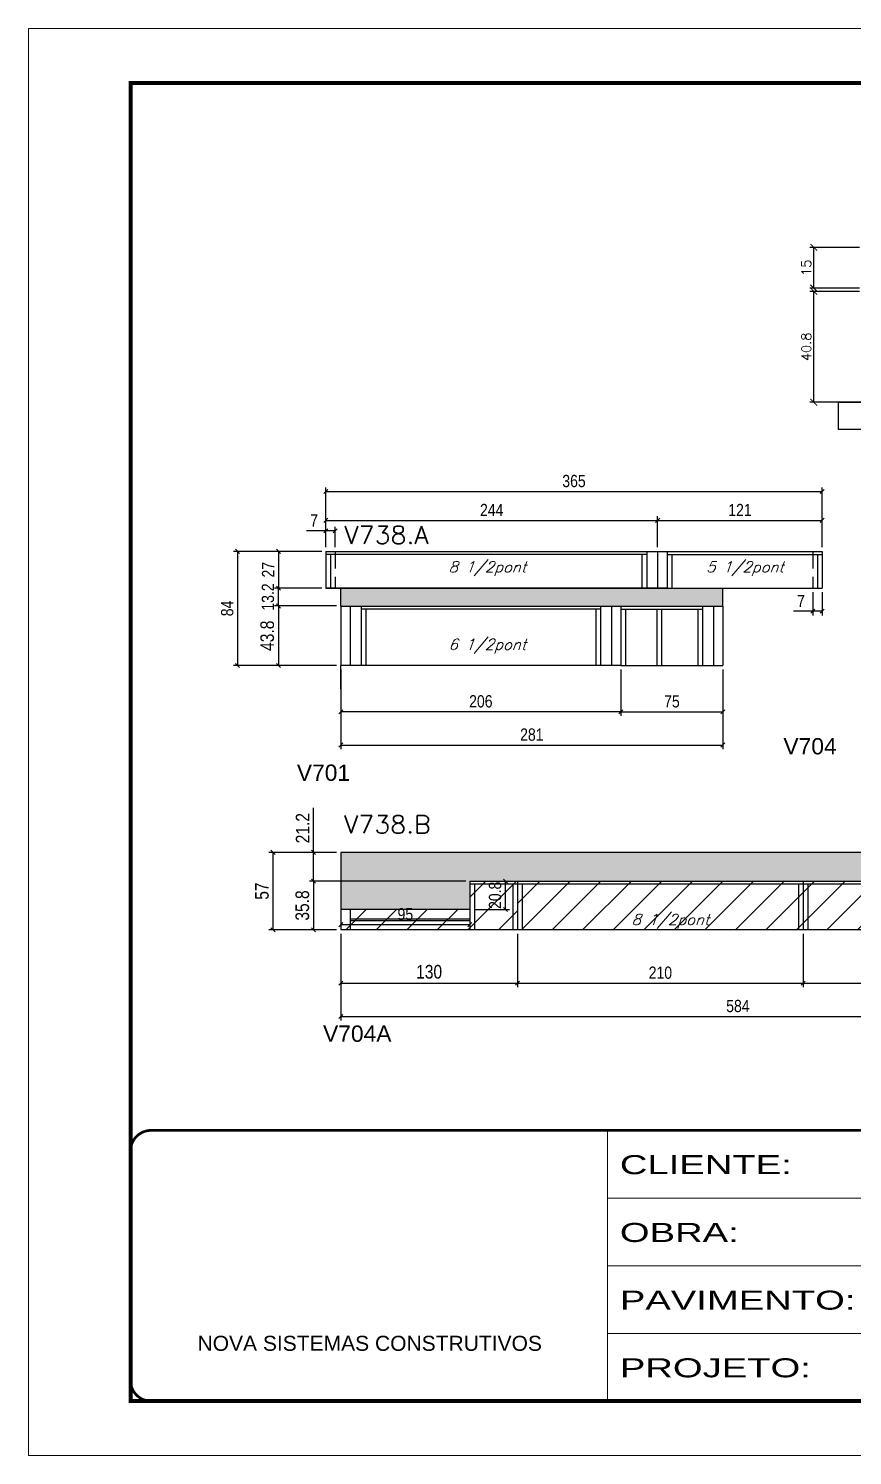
# Model space of a CAD drawing. Extents: x -20960 to -5926, y -2106 to 21915.
# Drawn here: x -9037 to -8431, y 10528 to 11578 of the extents above; entities that cross this region are included whole.
import ezdxf

# ---------------------------------------------------------------- set-up
doc = ezdxf.new("R2010")
doc.units = 0
for name, pattern in [('CONTINUO', [0]), ('DASHED', [0.75, 0.5, -0.25]), ('HIDDEN', [0.375, 0.25, -0.125])]:
    doc.linetypes.add(name, pattern=pattern)
for name, color, linetype in [('5', 5, 'Continuous'), ('barrote', 251, 'Continuous'), ('COTA', 241, 'Continuous'), ('Painéis', 200, 'Continuous'), ('Reaproveitamento', 251, 'Continuous'), ('SARR_2.2x7', 40, 'Continuous'), ('SARR_3.5x7', 81, 'Continuous'), ('texto', 7, 'Continuous')]:
    doc.layers.add(name, color=color, linetype=linetype)
for name, color, linetype, lineweight in [('Folhas', 255, 'Continuous', 9), ('SARRAFO DE PRESSAO', 251, 'DASHED', 9), ('Texto Seção', 7, 'Continuous', 15)]:
    doc.layers.add(name, color=color, linetype=linetype, lineweight=lineweight)
doc.styles.add('ARIAL', font='arial.ttf')
doc.styles.add('COTA TECNICA', font='techl___.ttf', dxfattribs={"height": 10})
doc.styles.add('COTA TECNICA-50', font='techl___.ttf', dxfattribs={"height": 9})
doc.styles.add('REGUA-120', font='ROMANS.shx', dxfattribs={"height": 15})
doc.styles.add('Romans', font='romans.shx')
doc.styles.get("Standard").update_dxf_attribs({"font": 'arial.ttf'})
doc.styles.add('Tecnologia', font='')
doc.styles.get('Tecnologia').set_extended_font_data('Forgotten Futurist')
doc.dimstyles.new('COTA PAINEL-50', dxfattribs={"dimtxt": 9, "dimasz": 3, "dimexe": 3, "dimexo": 3, "dimgap": 3, "dimtad": 1, "dimdec": 1, "dimzin": 12, "dimdsep": 46, "dimtxsty": 'COTA TECNICA-50', "dimblk1": 'OBLIQUE', "dimblk2": 'OBLIQUE', "dimsah": 1, "dimcen": 0.9, "dimclrd": 4, "dimclre": 4, "dimclrt": 240, "dimadec": 1, "dimazin": 3, "dimtfac": 1, "dimtdec": 1, "dimtmove": 0, "dimatfit": 3, "dimfxl": 1, "dimtolj": 1, "dimtzin": 12, "dimarcsym": 0})
doc.dimstyles.new('Cota Seção (2x)', dxfattribs={"dimtxt": 7, "dimasz": 5, "dimexe": 3, "dimexo": 3, "dimgap": 2, "dimtad": 3, "dimdec": 1, "dimlfac": 0.5, "dimzin": 12, "dimdsep": 46, "dimtxsty": 'Romans', "dimblk": 'ARCHTICK', "dimcen": 0, "dimclrd": 4, "dimclre": 4, "dimclrt": 1, "dimadec": 1, "dimazin": 3, "dimtfac": 1, "dimtdec": 1, "dimtmove": 0, "dimatfit": 3, "dimldrblk": 'OBLIQUE', "dimfxl": 1, "dimtolj": 1, "dimtzin": 12, "dimarcsym": 0})
doc.dimstyles.new('PAINEL', dxfattribs={"dimtxt": 10, "dimasz": 3, "dimexe": 3, "dimexo": 3, "dimgap": 3, "dimtad": 1, "dimdec": 1, "dimzin": 12, "dimdsep": 46, "dimtxsty": 'COTA TECNICA', "dimblk1": 'OBLIQUE', "dimblk2": 'OBLIQUE', "dimsah": 1, "dimcen": 0.9, "dimclrd": 4, "dimclre": 4, "dimclrt": 240, "dimadec": 1, "dimazin": 3, "dimtfac": 1, "dimtdec": 1, "dimtmove": 0, "dimatfit": 3, "dimfxl": 1, "dimtolj": 1, "dimtzin": 12, "dimarcsym": 0})
pattern_1 = [(50, (0, 2297.15), (5.46554, -0.4781726), [0.5715, -6.2865]), (355, (0, 2297.15), (-1.0573026, 5.7317054), [0.4572, -5.0292175]), (100.451445, (0.4555, 2297.1104), (4.4082374, 5.2535326), [0.4857003, -5.3427073]), (46.1842, (0, 2298.674), (8.1323712, -1.26127), [0.85725, -9.42975]), (96.63556, (0.678, 2298.569), (7.122124, 7.4227837), [0.7285507, -8.014068]), (351.18415, (0, 2298.674), (7.122124, 7.422784), [0.685799, -7.543792]), (21, (0.762, 2298.293), (4.5484317, -3.067956), [0.5715, -6.2865]), (326, (0.762, 2298.293), (1.8540609, 5.525639), [0.4572, -5.0292]), (71.451445, (1.141, 2298.0376), (6.4024926, 2.457683), [0.4857003, -5.3426981]), (37.5, (0, 2297.1502), (0.0926581, 2.53665117), [0, -4.96824, 0, -5.1054, 0, -5.04825]), (7.5, (0, 2297.1502), (2.0045899, 3.00541724), [0, -2.91084, 0, -4.85394, 0, -1.92405]), (327.5, (-1.6993, 2297.1502), (4.06771786, -0.17186232), [0, -1.905, 0, -5.9436, 0, -7.8867]), (317.5, (-2.4613, 2297.1502), (4.4438754, 0.7627947), [0, -2.4765, 0, -3.94716, 0, -5.6007])]
pattern_2 = [(45, (3056, -2297.15), (-11.22532, 11.22532), [])]

# ---------------------------------------------------------------- blocks, each defined once
blk = doc.blocks.new('9999999999')
at = {"color": 30, "linetype": 'CONTINUO'}
for p, q in [((98564.6, 34230.2), (98564.6, 34429.4)), ((98564.6, 34379.6), (99584, 34379.6)), ((98564.6, 34329.8), (99488, 34329.8)), ((98564.6, 34280), (99488, 34280))]:
    blk.add_line(p, q, dxfattribs=at)
at = {"color": 30, "linetype": 'CONTINUO', "const_width": 2}
blk.add_lwpolyline([(99584, 34230.2), (99584, 34414.4, 0.414214), (99569, 34429.4), (98229, 34429.4, 0.414214), (98214, 34414.4), (98214, 34245.2, 0.414214), (98229, 34230.2), (99584, 34230.2)], format="xyb", dxfattribs=at)
at = {"layer": 'Folhas'}
blk.add_lwpolyline([(98139, 34190.2), (99624, 34190.2), (99624, 35240.2), (98139, 35240.2)], close=True, dxfattribs=at)
at = {"layer": 'Folhas', "color": 30, "const_width": 3}
blk.add_lwpolyline([(98214, 34230.2), (99584, 34230.2), (99584, 35200.2), (98214, 35200.2)], close=True, dxfattribs=at)
at = {"color": 7, "linetype": 'Continuous', "ltscale": 5, "style": 'ARIAL'}
blk.add_text('NOVA SISTEMAS CONSTRUTIVOS', height=11.059, dxfattribs=at).set_placement((98263.2, 34267.2))
at = {"layer": 'Folhas', "color": 7, "style": 'Tecnologia', "width": 1.5}
for s, p in [('CLIENTE:', (98573.7, 34397.2)), ('OBRA:', (98573.7, 34347.3)), ('PAVIMENTO:', (98573.7, 34297.5)), ('PROJETO:', (98573.7, 34247.7))]:
    blk.add_text(s, height=14, dxfattribs=at).set_placement(p)
blk = doc.blocks.new('_Oblique')
at = {"color": 0, "linetype": 'ByBlock', "lineweight": -2}
blk.add_line((-0.5, -0.5), (0.5, 0.5), dxfattribs=at)
blk = doc.blocks.new('*D1322')
at = {"layer": 'COTA', "color": 4, "lineweight": -2, "ltscale": 25, "transparency": 16777216}
for p, q in [((-8810.5, 11153.3), (-8856.3, 11153.3)), ((-8853.3, 11153.3), (-8853.3, 11109.5)), ((-8810.5, 11109.5), (-8856.3, 11109.5))]:
    blk.add_line(p, q, dxfattribs=at)
at = {"layer": 'Defpoints', "color": 0, "ltscale": 25, "transparency": 16777216}
for p in [(-8807.5, 11153.3), (-8853.3, 11109.5), (-8807.5, 11109.5)]:
    blk.add_point(p, dxfattribs=at)
at = {"layer": 'COTA', "color": 4, "lineweight": -2, "ltscale": 25, "transparency": 16777216, "xscale": 3, "yscale": 3, "zscale": 3}
for p, rotation in [((-8853.3, 11153.3), 90), ((-8853.3, 11109.5), 270)]:
    blk.add_blockref('_Oblique', p, dxfattribs=dict(at, rotation=rotation))
at = {"layer": 'COTA', "color": 240, "ltscale": 25, "transparency": 16777216, "insert": (-8861.5, 11131.4), "char_height": 10, "attachment_point": 5, "rotation": 90, "style": 'COTA TECNICA'}
blk.add_mtext('\\A1;43.8', dxfattribs=at)
blk = doc.blocks.new('*D1311')
at = {"layer": 'COTA', "color": 4, "lineweight": -2, "ltscale": 25, "transparency": 16777216}
for p, q in [((-8807.5, 10912), (-8807.5, 10872.8)), ((-8677.5, 10912), (-8677.5, 10872.8)), ((-8807.5, 10875.8), (-8677.5, 10875.8))]:
    blk.add_line(p, q, dxfattribs=at)
at = {"layer": 'Defpoints', "color": 0, "ltscale": 25, "transparency": 16777216}
for p in [(-8807.5, 10915), (-8677.5, 10915), (-8677.5, 10875.8)]:
    blk.add_point(p, dxfattribs=at)
at = {"layer": 'COTA', "color": 4, "lineweight": -2, "ltscale": 25, "transparency": 16777216, "xscale": 3, "yscale": 3, "zscale": 3, "rotation": 180}
blk.add_blockref('_Oblique', (-8807.5, 10875.8), dxfattribs=at)
at = {"layer": 'COTA', "color": 4, "lineweight": -2, "ltscale": 25, "transparency": 16777216, "xscale": 3, "yscale": 3, "zscale": 3}
blk.add_blockref('_Oblique', (-8677.5, 10875.8), dxfattribs=at)
at = {"layer": 'COTA', "color": 240, "ltscale": 25, "transparency": 16777216, "insert": (-8742.5, 10884.1), "char_height": 10, "attachment_point": 5, "style": 'COTA TECNICA'}
blk.add_mtext('\\A1;130', dxfattribs=at)
blk = doc.blocks.new('*D1312')
at = {"layer": 'COTA', "color": 4, "lineweight": -2, "ltscale": 25, "transparency": 16777216}
for p, q in [((-8715.5, 10950.8), (-8830.5, 10950.8)), ((-8827.5, 10950.8), (-8827.5, 10915)), ((-8810.5, 10915), (-8830.5, 10915))]:
    blk.add_line(p, q, dxfattribs=at)
at = {"layer": 'Defpoints', "color": 0, "ltscale": 25, "transparency": 16777216}
for p in [(-8712.5, 10950.8), (-8827.5, 10915), (-8807.5, 10915)]:
    blk.add_point(p, dxfattribs=at)
at = {"layer": 'COTA', "color": 4, "lineweight": -2, "ltscale": 25, "transparency": 16777216, "xscale": 3, "yscale": 3, "zscale": 3}
for p, rotation in [((-8827.5, 10950.8), 90), ((-8827.5, 10915), 270)]:
    blk.add_blockref('_Oblique', p, dxfattribs=dict(at, rotation=rotation))
at = {"layer": 'COTA', "color": 240, "ltscale": 25, "transparency": 16777216, "insert": (-8835.7, 10932.9), "char_height": 10, "attachment_point": 5, "rotation": 90, "style": 'COTA TECNICA'}
blk.add_mtext('\\A1;35.8', dxfattribs=at)
blk = doc.blocks.new('*D1313')
at = {"layer": 'COTA', "color": 4, "lineweight": -2, "ltscale": 25, "transparency": 16777216}
for p, q in [((-8827.5, 10972), (-8827.5, 11004.7)), ((-8810.5, 10972), (-8830.5, 10972)), ((-8827.5, 10950.8), (-8827.5, 10972)), ((-8715.5, 10950.8), (-8830.5, 10950.8))]:
    blk.add_line(p, q, dxfattribs=at)
at = {"layer": 'Defpoints', "color": 0, "ltscale": 25, "transparency": 16777216}
for p in [(-8827.5, 10972), (-8807.5, 10972), (-8712.5, 10950.8)]:
    blk.add_point(p, dxfattribs=at)
at = {"layer": 'COTA', "color": 4, "lineweight": -2, "ltscale": 25, "transparency": 16777216, "xscale": 3, "yscale": 3, "zscale": 3}
for p, rotation in [((-8827.5, 10972), 90), ((-8827.5, 10950.8), 270)]:
    blk.add_blockref('_Oblique', p, dxfattribs=dict(at, rotation=rotation))
at = {"layer": 'COTA', "color": 240, "ltscale": 25, "transparency": 16777216, "insert": (-8835.5, 10989.8), "char_height": 10, "attachment_point": 5, "rotation": 90, "style": 'COTA TECNICA'}
blk.add_mtext('\\A1;21.2', dxfattribs=at)
blk = doc.blocks.new('*D1314')
at = {"layer": 'COTA', "color": 4, "lineweight": -2, "ltscale": 25, "transparency": 16777216}
for p, q in [((-8810.5, 10972), (-8860.3, 10972)), ((-8857.3, 10972), (-8857.3, 10915)), ((-8810.5, 10915), (-8860.3, 10915))]:
    blk.add_line(p, q, dxfattribs=at)
at = {"layer": 'Defpoints', "color": 0, "ltscale": 25, "transparency": 16777216}
for p in [(-8807.5, 10972), (-8857.3, 10915), (-8807.5, 10915)]:
    blk.add_point(p, dxfattribs=at)
at = {"layer": 'COTA', "color": 4, "lineweight": -2, "ltscale": 25, "transparency": 16777216, "xscale": 3, "yscale": 3, "zscale": 3}
for p, rotation in [((-8857.3, 10972), 90), ((-8857.3, 10915), 270)]:
    blk.add_blockref('_Oblique', p, dxfattribs=dict(at, rotation=rotation))
at = {"layer": 'COTA', "color": 240, "ltscale": 25, "transparency": 16777216, "insert": (-8865.4, 10943.5), "char_height": 10, "attachment_point": 5, "rotation": 90, "style": 'COTA TECNICA'}
blk.add_mtext('\\A1;57', dxfattribs=at)
blk = doc.blocks.new('_ArchTick')
at = {"color": 0, "linetype": 'ByBlock', "const_width": 0.15}
blk.add_lwpolyline([(-0.5, -0.5), (0.5, 0.5)], dxfattribs=at)
blk = doc.blocks.new('*D1305')
at = {"layer": 'COTA', "color": 4, "lineweight": -2, "transparency": 16777216}
for p, q in [((-8426, 11384.8), (-8462.7, 11384.8)), ((-8459.7, 11303.2), (-8459.7, 11384.8)), ((-8408.4, 11303.2), (-8462.7, 11303.2))]:
    blk.add_line(p, q, dxfattribs=at)
at = {"layer": 'Defpoints', "color": 0, "transparency": 16777216}
for p in [(-8459.7, 11384.8), (-8423, 11384.8), (-8405.4, 11303.2)]:
    blk.add_point(p, dxfattribs=at)
at = {"layer": 'COTA', "color": 4, "lineweight": -2, "transparency": 16777216, "xscale": 5, "yscale": 5, "zscale": 5}
for p, rotation in [((-8459.7, 11384.8), 90), ((-8459.7, 11303.2), 270)]:
    blk.add_blockref('_ArchTick', p, dxfattribs=dict(at, rotation=rotation))
at = {"layer": 'COTA', "color": 1, "transparency": 16777216, "insert": (-8465.2, 11344), "char_height": 7, "attachment_point": 5, "rotation": 90, "style": 'Romans'}
blk.add_mtext('\\A1;40.8', dxfattribs=at)
blk = doc.blocks.new('*D1306')
at = {"layer": 'COTA', "color": 4, "lineweight": -2, "transparency": 16777216}
for p, q in [((-8426, 11417.2), (-8462.7, 11417.2)), ((-8459.7, 11387.2), (-8459.7, 11417.2)), ((-8426, 11387.2), (-8462.7, 11387.2))]:
    blk.add_line(p, q, dxfattribs=at)
at = {"layer": 'Defpoints', "color": 0, "transparency": 16777216}
for p in [(-8459.7, 11417.2), (-8423, 11417.2), (-8423, 11387.2)]:
    blk.add_point(p, dxfattribs=at)
at = {"layer": 'COTA', "color": 4, "lineweight": -2, "transparency": 16777216, "xscale": 5, "yscale": 5, "zscale": 5}
for p, rotation in [((-8459.7, 11417.2), 90), ((-8459.7, 11387.2), 270)]:
    blk.add_blockref('_ArchTick', p, dxfattribs=dict(at, rotation=rotation))
at = {"layer": 'COTA', "color": 1, "transparency": 16777216, "insert": (-8465.2, 11402.2), "char_height": 7, "attachment_point": 5, "rotation": 90, "style": 'Romans'}
blk.add_mtext('\\A1;15', dxfattribs=at)
blk = doc.blocks.new('*D1323')
at = {"layer": 'COTA', "color": 4, "lineweight": -2, "transparency": 16777216}
for p, q in [((-8709.5, 10950.8), (-8683.4, 10950.8)), ((-8686.4, 10930), (-8686.4, 10950.8)), ((-8709.5, 10930), (-8683.4, 10930))]:
    blk.add_line(p, q, dxfattribs=at)
at = {"layer": 'Defpoints', "color": 0, "transparency": 16777216}
for p in [(-8712.5, 10950.8), (-8686.4, 10950.8), (-8712.5, 10930)]:
    blk.add_point(p, dxfattribs=at)
at = {"layer": 'COTA', "color": 4, "lineweight": -2, "transparency": 16777216, "xscale": 3, "yscale": 3, "zscale": 3}
for p, rotation in [((-8686.4, 10950.8), 90), ((-8686.4, 10930), 270)]:
    blk.add_blockref('_Oblique', p, dxfattribs=dict(at, rotation=rotation))
at = {"layer": 'COTA', "color": 240, "transparency": 16777216, "insert": (-8694, 10940.4), "char_height": 9, "attachment_point": 5, "rotation": 90, "style": 'COTA TECNICA-50'}
blk.add_mtext('\\A1;20.8', dxfattribs=at)
blk = doc.blocks.new('*D1324')
at = {"layer": 'COTA', "color": 4, "lineweight": -2, "transparency": 16777216}
for p, q in [((-8807.5, 10927), (-8807.5, 10915.8)), ((-8712.5, 10927), (-8712.5, 10915.8)), ((-8807.5, 10918.8), (-8712.5, 10918.8))]:
    blk.add_line(p, q, dxfattribs=at)
at = {"layer": 'Defpoints', "color": 0, "transparency": 16777216}
for p in [(-8807.5, 10930), (-8712.5, 10930), (-8712.5, 10918.8)]:
    blk.add_point(p, dxfattribs=at)
at = {"layer": 'COTA', "color": 4, "lineweight": -2, "transparency": 16777216, "xscale": 3, "yscale": 3, "zscale": 3, "rotation": 180}
blk.add_blockref('_Oblique', (-8807.5, 10918.8), dxfattribs=at)
at = {"layer": 'COTA', "color": 4, "lineweight": -2, "transparency": 16777216, "xscale": 3, "yscale": 3, "zscale": 3}
blk.add_blockref('_Oblique', (-8712.5, 10918.8), dxfattribs=at)
at = {"layer": 'COTA', "color": 240, "transparency": 16777216, "insert": (-8760, 10926.4), "char_height": 9, "attachment_point": 5, "style": 'COTA TECNICA-50'}
blk.add_mtext('\\A1;95', dxfattribs=at)
blk = doc.blocks.new('*D1325')
at = {"layer": 'COTA', "color": 4, "lineweight": -2, "transparency": 16777216}
for p, q in [((-8677.5, 10912), (-8677.5, 10872.8)), ((-8467.5, 10912), (-8467.5, 10872.8)), ((-8677.5, 10875.8), (-8467.5, 10875.8))]:
    blk.add_line(p, q, dxfattribs=at)
at = {"layer": 'Defpoints', "color": 0, "transparency": 16777216}
for p in [(-8677.5, 10915), (-8467.5, 10915), (-8467.5, 10875.8)]:
    blk.add_point(p, dxfattribs=at)
at = {"layer": 'COTA', "color": 4, "lineweight": -2, "transparency": 16777216, "xscale": 3, "yscale": 3, "zscale": 3, "rotation": 180}
blk.add_blockref('_Oblique', (-8677.5, 10875.8), dxfattribs=at)
at = {"layer": 'COTA', "color": 4, "lineweight": -2, "transparency": 16777216, "xscale": 3, "yscale": 3, "zscale": 3}
blk.add_blockref('_Oblique', (-8467.5, 10875.8), dxfattribs=at)
at = {"layer": 'COTA', "color": 240, "transparency": 16777216, "insert": (-8572.5, 10883.4), "char_height": 9, "attachment_point": 5, "style": 'COTA TECNICA-50'}
blk.add_mtext('\\A1;210', dxfattribs=at)
blk = doc.blocks.new('*D1326')
at = {"layer": 'COTA', "color": 4, "lineweight": -2, "transparency": 16777216}
for p, q in [((-8467.5, 10912), (-8467.5, 10872.8)), ((-8223.5, 10912), (-8223.5, 10872.8)), ((-8467.5, 10875.8), (-8223.5, 10875.8))]:
    blk.add_line(p, q, dxfattribs=at)
at = {"layer": 'Defpoints', "color": 0, "transparency": 16777216}
for p in [(-8467.5, 10915), (-8223.5, 10915), (-8223.5, 10875.8)]:
    blk.add_point(p, dxfattribs=at)
at = {"layer": 'COTA', "color": 4, "lineweight": -2, "transparency": 16777216, "xscale": 3, "yscale": 3, "zscale": 3, "rotation": 180}
blk.add_blockref('_Oblique', (-8467.5, 10875.8), dxfattribs=at)
at = {"layer": 'COTA', "color": 4, "lineweight": -2, "transparency": 16777216, "xscale": 3, "yscale": 3, "zscale": 3}
blk.add_blockref('_Oblique', (-8223.5, 10875.8), dxfattribs=at)
at = {"layer": 'COTA', "color": 240, "transparency": 16777216, "insert": (-8345.5, 10883.4), "char_height": 9, "attachment_point": 5, "style": 'COTA TECNICA-50'}
blk.add_mtext('\\A1;244', dxfattribs=at)
blk = doc.blocks.new('*D1330')
at = {"layer": 'COTA', "color": 4, "lineweight": -2, "transparency": 16777216}
for p, q in [((-8807.5, 11106.5), (-8807.5, 11072.5)), ((-8601.5, 11106.5), (-8601.5, 11072.5)), ((-8601.5, 11075.5), (-8807.5, 11075.5))]:
    blk.add_line(p, q, dxfattribs=at)
at = {"layer": 'Defpoints', "color": 0, "transparency": 16777216}
for p in [(-8807.5, 11109.5), (-8601.5, 11109.5), (-8807.5, 11075.5)]:
    blk.add_point(p, dxfattribs=at)
at = {"layer": 'COTA', "color": 4, "lineweight": -2, "transparency": 16777216, "xscale": 3, "yscale": 3, "zscale": 3, "rotation": 180}
blk.add_blockref('_Oblique', (-8807.5, 11075.5), dxfattribs=at)
at = {"layer": 'COTA', "color": 4, "lineweight": -2, "transparency": 16777216, "xscale": 3, "yscale": 3, "zscale": 3}
blk.add_blockref('_Oblique', (-8601.5, 11075.5), dxfattribs=at)
at = {"layer": 'COTA', "color": 240, "transparency": 16777216, "insert": (-8704.5, 11083.1), "char_height": 9, "attachment_point": 5, "style": 'COTA TECNICA-50'}
blk.add_mtext('\\A1;206', dxfattribs=at)
blk = doc.blocks.new('*D1331')
at = {"layer": 'COTA', "color": 4, "lineweight": -2, "transparency": 16777216}
for p, q in [((-8601.5, 11106.5), (-8601.5, 11072.5)), ((-8526.5, 11106.5), (-8526.5, 11072.5)), ((-8601.5, 11075.5), (-8526.5, 11075.5))]:
    blk.add_line(p, q, dxfattribs=at)
at = {"layer": 'Defpoints', "color": 0, "transparency": 16777216}
for p in [(-8601.5, 11109.5), (-8526.5, 11109.5), (-8526.5, 11075.5)]:
    blk.add_point(p, dxfattribs=at)
at = {"layer": 'COTA', "color": 4, "lineweight": -2, "transparency": 16777216, "xscale": 3, "yscale": 3, "zscale": 3, "rotation": 180}
blk.add_blockref('_Oblique', (-8601.5, 11075.5), dxfattribs=at)
at = {"layer": 'COTA', "color": 4, "lineweight": -2, "transparency": 16777216, "xscale": 3, "yscale": 3, "zscale": 3}
blk.add_blockref('_Oblique', (-8526.5, 11075.5), dxfattribs=at)
at = {"layer": 'COTA', "color": 240, "transparency": 16777216, "insert": (-8564, 11083.1), "char_height": 9, "attachment_point": 5, "style": 'COTA TECNICA-50'}
blk.add_mtext('\\A1;75', dxfattribs=at)
blk = doc.blocks.new('*D1332')
at = {"layer": 'COTA', "color": 4, "lineweight": -2, "transparency": 16777216}
for p, q in [((-8821.5, 11166.5), (-8856.3, 11166.5)), ((-8853.3, 11153.3), (-8853.3, 11166.5)), ((-8810.5, 11153.3), (-8856.3, 11153.3))]:
    blk.add_line(p, q, dxfattribs=at)
at = {"layer": 'Defpoints', "color": 0, "transparency": 16777216}
for p in [(-8853.3, 11166.5), (-8818.5, 11166.5), (-8807.5, 11153.3)]:
    blk.add_point(p, dxfattribs=at)
at = {"layer": 'COTA', "color": 4, "lineweight": -2, "transparency": 16777216, "xscale": 3, "yscale": 3, "zscale": 3}
for p, rotation in [((-8853.3, 11166.5), 90), ((-8853.3, 11153.3), 270)]:
    blk.add_blockref('_Oblique', p, dxfattribs=dict(at, rotation=rotation))
at = {"layer": 'COTA', "color": 240, "transparency": 16777216, "insert": (-8861, 11159.9), "char_height": 9, "attachment_point": 5, "rotation": 90, "style": 'COTA TECNICA-50'}
blk.add_mtext('\\A1;13.2', dxfattribs=at)
blk = doc.blocks.new('*D1333')
at = {"layer": 'COTA', "color": 4, "lineweight": -2, "transparency": 16777216}
for p, q in [((-8807.5, 11106.5), (-8807.5, 11048)), ((-8526.5, 11106.5), (-8526.5, 11048)), ((-8807.5, 11051), (-8526.5, 11051))]:
    blk.add_line(p, q, dxfattribs=at)
at = {"layer": 'Defpoints', "color": 0, "transparency": 16777216}
for p in [(-8807.5, 11109.5), (-8526.5, 11109.5), (-8526.5, 11051)]:
    blk.add_point(p, dxfattribs=at)
at = {"layer": 'COTA', "color": 4, "lineweight": -2, "transparency": 16777216, "xscale": 3, "yscale": 3, "zscale": 3, "rotation": 180}
blk.add_blockref('_Oblique', (-8807.5, 11051), dxfattribs=at)
at = {"layer": 'COTA', "color": 4, "lineweight": -2, "transparency": 16777216, "xscale": 3, "yscale": 3, "zscale": 3}
blk.add_blockref('_Oblique', (-8526.5, 11051), dxfattribs=at)
at = {"layer": 'COTA', "color": 240, "transparency": 16777216, "insert": (-8667, 11058.6), "char_height": 9, "attachment_point": 5, "style": 'COTA TECNICA-50'}
blk.add_mtext('\\A1;281', dxfattribs=at)
blk = doc.blocks.new('*D1316')
at = {"layer": 'COTA', "color": 4, "lineweight": -2, "transparency": 16777216}
for p, q in [((-8821.5, 11193.5), (-8886.3, 11193.5)), ((-8883.3, 11193.5), (-8883.3, 11109.5)), ((-8810.5, 11109.5), (-8886.3, 11109.5))]:
    blk.add_line(p, q, dxfattribs=at)
at = {"layer": 'Defpoints', "color": 0, "transparency": 16777216}
for p in [(-8818.5, 11193.5), (-8883.3, 11109.5), (-8807.5, 11109.5)]:
    blk.add_point(p, dxfattribs=at)
at = {"layer": 'COTA', "color": 4, "lineweight": -2, "transparency": 16777216, "xscale": 3, "yscale": 3, "zscale": 3}
for p, rotation in [((-8883.3, 11193.5), 90), ((-8883.3, 11109.5), 270)]:
    blk.add_blockref('_Oblique', p, dxfattribs=dict(at, rotation=rotation))
at = {"layer": 'COTA', "color": 240, "transparency": 16777216, "insert": (-8890.9, 11151.5), "char_height": 9, "attachment_point": 5, "rotation": 90, "style": 'COTA TECNICA-50'}
blk.add_mtext('\\A1;84', dxfattribs=at)
blk = doc.blocks.new('*D1334')
at = {"layer": 'COTA', "color": 4, "lineweight": -2, "transparency": 16777216}
for p, q in [((-8821.5, 11193.5), (-8856.3, 11193.5)), ((-8853.3, 11193.5), (-8853.3, 11166.5)), ((-8821.5, 11166.5), (-8856.3, 11166.5))]:
    blk.add_line(p, q, dxfattribs=at)
at = {"layer": 'Defpoints', "color": 0, "transparency": 16777216}
for p in [(-8818.5, 11193.5), (-8853.3, 11166.5), (-8818.5, 11166.5)]:
    blk.add_point(p, dxfattribs=at)
at = {"layer": 'COTA', "color": 4, "lineweight": -2, "transparency": 16777216, "xscale": 3, "yscale": 3, "zscale": 3}
for p, rotation in [((-8853.3, 11193.5), 90), ((-8853.3, 11166.5), 270)]:
    blk.add_blockref('_Oblique', p, dxfattribs=dict(at, rotation=rotation))
at = {"layer": 'COTA', "color": 240, "transparency": 16777216, "insert": (-8860.9, 11180), "char_height": 9, "attachment_point": 5, "rotation": 90, "style": 'COTA TECNICA-50'}
blk.add_mtext('\\A1;27', dxfattribs=at)
blk = doc.blocks.new('*D1339')
at = {"layer": 'COTA', "color": 4, "lineweight": -2, "transparency": 16777216}
for p, q in [((-8818.5, 11208.6), (-8832.7, 11208.6)), ((-8818.5, 11196.5), (-8818.5, 11211.6)), ((-8811.5, 11208.6), (-8818.5, 11208.6)), ((-8811.5, 11196.5), (-8811.5, 11211.6))]:
    blk.add_line(p, q, dxfattribs=at)
at = {"layer": 'Defpoints', "color": 0, "transparency": 16777216}
for p in [(-8818.5, 11208.6), (-8818.5, 11193.5), (-8811.5, 11193.5)]:
    blk.add_point(p, dxfattribs=at)
at = {"layer": 'COTA', "color": 4, "lineweight": -2, "transparency": 16777216, "xscale": 3, "yscale": 3, "zscale": 3, "rotation": 180}
blk.add_blockref('_Oblique', (-8818.5, 11208.6), dxfattribs=at)
at = {"layer": 'COTA', "color": 4, "lineweight": -2, "transparency": 16777216, "xscale": 3, "yscale": 3, "zscale": 3}
blk.add_blockref('_Oblique', (-8811.5, 11208.6), dxfattribs=at)
at = {"layer": 'COTA', "color": 240, "transparency": 16777216, "insert": (-8827.1, 11216.2), "char_height": 9, "attachment_point": 5, "style": 'COTA TECNICA-50'}
blk.add_mtext('\\A1;7', dxfattribs=at)
blk = doc.blocks.new('*D1317')
at = {"layer": 'COTA', "color": 4, "lineweight": -2, "transparency": 16777216}
for p, q in [((-8818.5, 11196.5), (-8818.5, 11219.3)), ((-8818.5, 11216.3), (-8574.5, 11216.3)), ((-8574.5, 11196.5), (-8574.5, 11219.3))]:
    blk.add_line(p, q, dxfattribs=at)
at = {"layer": 'Defpoints', "color": 0, "transparency": 16777216}
for p in [(-8574.5, 11216.3), (-8818.5, 11193.5), (-8574.5, 11193.5)]:
    blk.add_point(p, dxfattribs=at)
at = {"layer": 'COTA', "color": 4, "lineweight": -2, "transparency": 16777216, "xscale": 3, "yscale": 3, "zscale": 3, "rotation": 180}
blk.add_blockref('_Oblique', (-8818.5, 11216.3), dxfattribs=at)
at = {"layer": 'COTA', "color": 4, "lineweight": -2, "transparency": 16777216, "xscale": 3, "yscale": 3, "zscale": 3}
blk.add_blockref('_Oblique', (-8574.5, 11216.3), dxfattribs=at)
at = {"layer": 'COTA', "color": 240, "transparency": 16777216, "insert": (-8696.5, 11223.9), "char_height": 9, "attachment_point": 5, "style": 'COTA TECNICA-50'}
blk.add_mtext('\\A1;244', dxfattribs=at)
blk = doc.blocks.new('*D1318')
at = {"layer": 'COTA', "color": 4, "lineweight": -2, "transparency": 16777216}
for p, q in [((-8574.5, 11196.5), (-8574.5, 11219.3)), ((-8574.5, 11216.3), (-8453.5, 11216.3)), ((-8453.5, 11196.5), (-8453.5, 11219.3))]:
    blk.add_line(p, q, dxfattribs=at)
at = {"layer": 'Defpoints', "color": 0, "transparency": 16777216}
for p in [(-8453.5, 11216.3), (-8574.5, 11193.5), (-8453.5, 11193.5)]:
    blk.add_point(p, dxfattribs=at)
at = {"layer": 'COTA', "color": 4, "lineweight": -2, "transparency": 16777216, "xscale": 3, "yscale": 3, "zscale": 3, "rotation": 180}
blk.add_blockref('_Oblique', (-8574.5, 11216.3), dxfattribs=at)
at = {"layer": 'COTA', "color": 4, "lineweight": -2, "transparency": 16777216, "xscale": 3, "yscale": 3, "zscale": 3}
blk.add_blockref('_Oblique', (-8453.5, 11216.3), dxfattribs=at)
at = {"layer": 'COTA', "color": 240, "transparency": 16777216, "insert": (-8514, 11223.9), "char_height": 9, "attachment_point": 5, "style": 'COTA TECNICA-50'}
blk.add_mtext('\\A1;121', dxfattribs=at)
blk = doc.blocks.new('*D1340')
at = {"layer": 'COTA', "color": 4, "lineweight": -2, "transparency": 16777216}
for p, q in [((-8818.5, 11196.5), (-8818.5, 11240.5)), ((-8818.5, 11237.5), (-8453.5, 11237.5)), ((-8453.5, 11196.5), (-8453.5, 11240.5))]:
    blk.add_line(p, q, dxfattribs=at)
at = {"layer": 'Defpoints', "color": 0, "transparency": 16777216}
for p in [(-8453.5, 11237.5), (-8818.5, 11193.5), (-8453.5, 11193.5)]:
    blk.add_point(p, dxfattribs=at)
at = {"layer": 'COTA', "color": 4, "lineweight": -2, "transparency": 16777216, "xscale": 3, "yscale": 3, "zscale": 3, "rotation": 180}
blk.add_blockref('_Oblique', (-8818.5, 11237.5), dxfattribs=at)
at = {"layer": 'COTA', "color": 4, "lineweight": -2, "transparency": 16777216, "xscale": 3, "yscale": 3, "zscale": 3}
blk.add_blockref('_Oblique', (-8453.5, 11237.5), dxfattribs=at)
at = {"layer": 'COTA', "color": 240, "transparency": 16777216, "insert": (-8636, 11245.2), "char_height": 9, "attachment_point": 5, "style": 'COTA TECNICA-50'}
blk.add_mtext('\\A1;365', dxfattribs=at)
blk = doc.blocks.new('*D1341')
at = {"layer": 'COTA', "color": 4, "lineweight": -2, "transparency": 16777216}
for p, q in [((-8460.5, 11163.5), (-8460.5, 11146.4)), ((-8453.5, 11163.5), (-8453.5, 11146.4)), ((-8460.5, 11149.4), (-8474.7, 11149.4)), ((-8453.5, 11149.4), (-8460.5, 11149.4))]:
    blk.add_line(p, q, dxfattribs=at)
at = {"layer": 'Defpoints', "color": 0, "transparency": 16777216}
for p in [(-8460.5, 11166.5), (-8453.5, 11166.5), (-8460.5, 11149.4)]:
    blk.add_point(p, dxfattribs=at)
at = {"layer": 'COTA', "color": 4, "lineweight": -2, "transparency": 16777216, "xscale": 3, "yscale": 3, "zscale": 3, "rotation": 180}
blk.add_blockref('_Oblique', (-8460.5, 11149.4), dxfattribs=at)
at = {"layer": 'COTA', "color": 4, "lineweight": -2, "transparency": 16777216, "xscale": 3, "yscale": 3, "zscale": 3}
blk.add_blockref('_Oblique', (-8453.5, 11149.4), dxfattribs=at)
at = {"layer": 'COTA', "color": 240, "transparency": 16777216, "insert": (-8469.1, 11157), "char_height": 9, "attachment_point": 5, "style": 'COTA TECNICA-50'}
blk.add_mtext('\\A1;7', dxfattribs=at)
blk = doc.blocks.new('*D1344')
at = {"layer": 'COTA', "color": 4, "lineweight": -2, "transparency": 16777216}
for p, q in [((-8807.5, 10912), (-8807.5, 10848.3)), ((-8223.5, 10912), (-8223.5, 10848.3)), ((-8807.5, 10851.3), (-8223.5, 10851.3))]:
    blk.add_line(p, q, dxfattribs=at)
at = {"layer": 'Defpoints', "color": 0, "transparency": 16777216}
for p in [(-8807.5, 10915), (-8223.5, 10915), (-8223.5, 10851.3)]:
    blk.add_point(p, dxfattribs=at)
at = {"layer": 'COTA', "color": 4, "lineweight": -2, "transparency": 16777216, "xscale": 3, "yscale": 3, "zscale": 3, "rotation": 180}
blk.add_blockref('_Oblique', (-8807.5, 10851.3), dxfattribs=at)
at = {"layer": 'COTA', "color": 4, "lineweight": -2, "transparency": 16777216, "xscale": 3, "yscale": 3, "zscale": 3}
blk.add_blockref('_Oblique', (-8223.5, 10851.3), dxfattribs=at)
at = {"layer": 'COTA', "color": 240, "transparency": 16777216, "insert": (-8515.5, 10858.9), "char_height": 9, "attachment_point": 5, "style": 'COTA TECNICA-50'}
blk.add_mtext('\\A1;584', dxfattribs=at)

msp = doc.modelspace()

# ---------------------------------------------------------------- hatches: boundary and pattern name
at = {"layer": 'COTA', "linetype": 'ByBlock'}
h = msp.add_hatch(dxfattribs=at)
h.set_pattern_fill('AR-CONC', color=256, scale=0.03)
h.set_pattern_definition(pattern_1)
h.paths.add_polyline_path([(-8526.53, 11153.26), (-8526.53, 11166.46), (-8807.53, 11166.46), (-8807.53, 11153.26), (-8601.53, 11153.26)])
h = msp.add_hatch(dxfattribs=at)
h.set_pattern_fill('AR-CONC', color=256, scale=0.03)
h.set_pattern_definition(pattern_1)
h.paths.add_polyline_path([(-8223.53, 10971.98), (-8807.53, 10971.98), (-8807.53, 10929.98), (-8712.53, 10929.98), (-8712.53, 10950.78), (-8223.53, 10950.78)])
h.paths.add_polyline_path([(-8685.17, 10925.34), (-8685.17, 10955.88), (-8703.7, 10955.88), (-8703.7, 10925.34)], flags=9)
h.paths.add_polyline_path([(-8769.65, 10917.58), (-8749.76, 10917.58), (-8749.76, 10936.11), (-8769.65, 10936.11)], flags=9)
at = {"layer": 'Reaproveitamento'}
h = msp.add_hatch(dxfattribs=at)
h.set_pattern_fill('ANSI31', color=256, scale=5)
h.set_pattern_definition([(45, (0, 2297.15), (-11.22532, 11.22532), [])])
h.paths.add_polyline_path([(-8677.53, 10950.78), (-8712.53, 10950.78), (-8712.53, 10929.98), (-8807.53, 10929.98), (-8807.53, 10914.98), (-8677.53, 10914.98)])
h = msp.add_hatch(dxfattribs=at)
h.set_pattern_fill('ANSI31', color=256, scale=5)
h.set_pattern_definition(pattern_2)
h.paths.add_polyline_path([(-8467.53, 10950.78), (-8677.53, 10950.78), (-8677.53, 10914.98), (-8467.53, 10914.98)])
h = msp.add_hatch(dxfattribs=at)
h.set_pattern_fill('ANSI31', color=256, scale=5)
h.set_pattern_definition(pattern_2)
h.paths.add_polyline_path([(-8223.53, 10950.78), (-8467.53, 10950.78), (-8467.53, 10914.98), (-8223.53, 10914.98)])

# ---------------------------------------------------------------- linework, layer by layer
at = {"layer": 'barrote'}
msp.add_lwpolyline([(-8246.59, 11283.19), (-8441.56, 11283.19), (-8441.56, 11303.19), (-8246.59, 11303.19)], close=True, dxfattribs=at)
at = {"layer": 'COTA', "linetype": 'ByBlock'}
for p, q in [((-8818.53, 11166.46), (-8453.53, 11166.46)), ((-8807.53, 11153.26), (-8807.53, 11166.46)), ((-8526.53, 11153.26), (-8526.53, 11166.46)), ((-8807.53, 11092.46), (-8807.53, 11109.46)), ((-8223.53, 10971.98), (-8807.53, 10971.98)), ((-8807.53, 10971.98), (-8807.53, 10929.98))]:
    msp.add_line(p, q, dxfattribs=at)
at = {"layer": 'Painéis'}
for p, q in [((-8818.53, 11193.46), (-8567.53, 11193.46)), ((-8818.53, 11193.46), (-8818.53, 11166.46)), ((-8567.53, 11193.46), (-8567.53, 11166.46)), ((-8567.53, 11193.46), (-8567.53, 11166.46)), ((-8567.53, 11193.46), (-8453.53, 11193.46)), ((-8453.53, 11193.46), (-8453.53, 11166.46)), ((-8567.53, 11166.46), (-8818.53, 11166.46)), ((-8567.53, 11166.46), (-8453.53, 11166.46)), ((-8807.53, 11153.26), (-8601.53, 11153.26)), ((-8807.53, 11153.26), (-8807.53, 11109.46)), ((-8601.53, 11153.26), (-8601.53, 11109.46)), ((-8601.53, 11153.26), (-8601.53, 11109.46)), ((-8601.53, 11153.26), (-8526.53, 11153.26)), ((-8526.53, 11153.26), (-8526.53, 11109.46)), ((-8601.53, 11109.46), (-8807.53, 11109.46)), ((-8601.53, 11109.46), (-8526.53, 11109.46)), ((-8712.53, 10950.78), (-8712.53, 10929.98)), ((-8712.53, 10950.78), (-8223.53, 10950.78)), ((-8677.53, 10950.78), (-8677.53, 10914.98)), ((-8677.53, 10950.78), (-8677.53, 10914.98)), ((-8467.53, 10950.78), (-8467.53, 10914.98)), ((-8712.53, 10929.98), (-8807.53, 10929.98)), ((-8807.53, 10929.98), (-8807.53, 10914.98)), ((-8223.53, 10914.98), (-8807.53, 10914.98))]:
    msp.add_line(p, q, dxfattribs=at)
at = {"layer": 'SARR_2.2x7', "linetype": 'HIDDEN', "ltscale": 50}
for p, q in [((-8811.53, 11193.46), (-8811.53, 11166.46)), ((-8460.53, 11193.46), (-8460.53, 11166.46))]:
    msp.add_line(p, q, dxfattribs=at)
at = {"layer": 'SARR_2.2x7', "linetype": 'Continuous', "ltscale": 50}
for p, q in [((-8574.53, 11193.46), (-8574.53, 11166.46)), ((-8582.53, 11191.26), (-8818.53, 11191.26)), ((-8567.53, 11191.26), (-8453.53, 11191.26)), ((-8800.53, 11153.26), (-8800.53, 11109.46)), ((-8616.53, 11151.06), (-8792.53, 11151.06)), ((-8608.53, 11153.26), (-8608.53, 11109.46)), ((-8601.53, 11151.06), (-8541.53, 11151.06)), ((-8533.53, 11153.26), (-8533.53, 11109.46)), ((-8677.53, 10948.58), (-8712.53, 10948.58)), ((-8467.53, 10948.58), (-8677.53, 10948.58)), ((-8238.53, 10948.58), (-8467.53, 10948.58)), ((-8800.53, 10929.98), (-8800.53, 10914.98)), ((-8800.53, 10922.98), (-8712.53, 10922.98)), ((-8800.53, 10921.98), (-8712.53, 10921.98))]:
    msp.add_line(p, q, dxfattribs=at)
at = {"layer": 'SARR_3.5x7'}
for p, q in [((-8818.53, 11193.46), (-8818.53, 11166.46)), ((-8582.53, 11193.46), (-8582.53, 11166.46)), ((-8453.53, 11193.46), (-8453.53, 11166.46)), ((-8815.03, 11191.26), (-8815.03, 11166.46)), ((-8586.03, 11191.26), (-8586.03, 11166.46)), ((-8564.03, 11191.26), (-8564.03, 11166.46)), ((-8457.03, 11191.26), (-8457.03, 11166.46)), ((-8807.53, 11153.26), (-8807.53, 11109.46)), ((-8792.53, 11153.26), (-8792.53, 11109.46)), ((-8789.03, 11151.06), (-8789.03, 11109.46)), ((-8620.03, 11151.06), (-8620.03, 11109.46)), ((-8616.53, 11153.26), (-8616.53, 11109.46)), ((-8598.03, 11151.06), (-8598.03, 11109.46)), ((-8575.15, 11151.06), (-8575.15, 11109.46)), ((-8571.65, 11151.06), (-8571.65, 11109.46)), ((-8545.03, 11151.06), (-8545.03, 11109.46)), ((-8541.53, 11153.26), (-8541.53, 11109.46)), ((-8709.03, 10948.58), (-8709.03, 10914.98)), ((-8681.03, 10948.58), (-8681.03, 10914.98)), ((-8674.03, 10948.58), (-8674.03, 10914.98)), ((-8471.03, 10948.58), (-8471.03, 10914.98)), ((-8467.53, 10950.78), (-8467.53, 10914.98)), ((-8464.03, 10948.58), (-8464.03, 10914.98)), ((-8712.53, 10929.98), (-8712.53, 10914.98))]:
    msp.add_line(p, q, dxfattribs=at)

# ---------------------------------------------------------------- block references
at = {"layer": 'SARRAFO DE PRESSAO', "color": 6, "linetype": 'ByBlock'}
msp.add_blockref('9999999999', (-107175.98, -23661.99), dxfattribs=at)

# ---------------------------------------------------------------- texts
at = {"layer": '5', "linetype": 'Continuous'}
for s, p in [('V704', (-8482.04, 11044.11)), ('V701', (-8839.75, 11024.63)), ('V704A', (-8820.5, 10832.61))]:
    msp.add_text(s, height=12, rotation=0.00004, dxfattribs=at).set_placement(p)
at = {"layer": 'texto', "color": 2, "char_height": 8, "attachment_point": 5, "style": 'Romans'}
for s, insert in [('{\\Q19;\\C256;8 1/2pont}', (-8699.74, 11180.76)), ('{\\Q19;\\C256;5 1/2pont}', (-8510.33, 11180.76)), ('{\\Q19;\\C256;6 1/2pont}', (-8699.74, 11123.76)), ('{\\Q19;\\C256;8 1/2pont}', (-8565.12, 10921.28))]:
    msp.add_mtext(s, dxfattribs=dict(at, insert=insert))
at = {"layer": 'Texto Seção', "style": 'REGUA-120', "width": 1.05}
for s, p in [('V738.A', (-8804.8, 11199.05)), ('V738.B', (-8805.02, 10986.05))]:
    msp.add_text(s, height=13, dxfattribs=at).set_placement(p)

# ---------------------------------------------------------------- dimensions: what is measured, and where the dimension line sits
at = {"layer": 'COTA'}
for base, p1, p2, dimstyle, picture, middle in [((-8459.67, 11417.19), (-8422.95, 11387.19), (-8422.95, 11417.19), 'Cota Seção (2x)', '*D1306', (-8465.17, 11402.19)), ((-8459.67, 11384.79), (-8405.35, 11303.19), (-8422.95, 11384.79), 'Cota Seção (2x)', '*D1305', (-8465.17, 11343.99)), ((-8883.35, 11109.46), (-8818.53, 11193.46), (-8807.53, 11109.46), 'COTA PAINEL-50', '*D1316', (-8890.93, 11151.46)), ((-8853.29, 11166.46), (-8818.53, 11193.46), (-8818.53, 11166.46), 'COTA PAINEL-50', '*D1334', (-8860.85, 11179.96))]:
    dim = msp.add_linear_dim(base=base, p1=p1, p2=p2, angle=90, dimstyle=dimstyle, dxfattribs=at)
    dim.commit()
    dim.dimension.update_dxf_attribs({"geometry": picture, "text_midpoint": middle})
for base, p1, p2, picture, middle in [((-8453.53, 11237.53), (-8818.53, 11193.46), (-8453.53, 11193.46), '*D1340', (-8636.03, 11245.23)), ((-8574.53, 11216.31), (-8818.53, 11193.46), (-8574.53, 11193.46), '*D1317', (-8696.53, 11223.87)), ((-8818.53, 11208.59), (-8811.53, 11193.46), (-8818.53, 11193.46), '*D1339', (-8827.11, 11216.15)), ((-8460.53, 11149.42), (-8453.53, 11166.46), (-8460.53, 11166.46), '*D1341', (-8469.11, 11156.99)), ((-8807.53, 11075.48), (-8601.53, 11109.46), (-8807.53, 11109.46), '*D1330', (-8704.53, 11083.07)), ((-8526.53, 11051), (-8807.53, 11109.46), (-8526.53, 11109.46), '*D1333', (-8667.03, 11058.59)), ((-8526.53, 11075.48), (-8601.53, 11109.46), (-8526.53, 11109.46), '*D1331', (-8564.03, 11083.08)), ((-8712.53, 10918.79), (-8807.53, 10929.98), (-8712.53, 10929.98), '*D1324', (-8760.03, 10926.42)), ((-8223.53, 10851.33), (-8807.53, 10914.98), (-8223.53, 10914.98), '*D1344', (-8515.53, 10858.94)), ((-8467.53, 10875.85), (-8677.53, 10914.98), (-8467.53, 10914.98), '*D1325', (-8572.53, 10883.44))]:
    dim = msp.add_linear_dim(base=base, p1=p1, p2=p2, dimstyle='COTA PAINEL-50', dxfattribs=at)
    dim.commit()
    dim.dimension.update_dxf_attribs({"geometry": picture, "text_midpoint": middle})
for base, p1, p2, picture, middle in [((-8453.53, 11216.31), (-8574.53, 11193.46), (-8453.53, 11193.46), '*D1318', (-8514.03, 11223.86)), ((-8223.53, 10875.85), (-8467.53, 10914.98), (-8223.53, 10914.98), '*D1326', (-8345.53, 10883.41))]:
    dim = msp.add_linear_dim(base=base, p1=p1, p2=p2, dimstyle='COTA PAINEL-50', override={"dimtmove": 1}, dxfattribs=at)
    dim.commit()
    dim.dimension.update_dxf_attribs({"geometry": picture, "text_midpoint": middle})
for base, p1, p2, picture, middle in [((-8853.29, 11166.46), (-8807.53, 11153.26), (-8818.53, 11166.46), '*D1332', (-8853.29, 11159.86)), ((-8686.4, 10950.78), (-8712.53, 10929.98), (-8712.53, 10950.78), '*D1323', (-8686.4, 10940.38))]:
    dim = msp.add_linear_dim(base=base, p1=p1, p2=p2, angle=90, dimstyle='COTA PAINEL-50', dxfattribs=at)
    dim.commit()
    dim.dimension.update_dxf_attribs({"geometry": picture, "text_midpoint": middle, "dimtype": 160})
at = {"layer": 'COTA', "ltscale": 25}
for base, p1, p2, picture, middle in [((-8853.29, 11109.46), (-8807.53, 11153.26), (-8807.53, 11109.46), '*D1322', (-8861.53, 11131.36)), ((-8827.47, 10971.98), (-8712.53, 10950.78), (-8807.53, 10971.98), '*D1313', (-8835.53, 10989.85)), ((-8857.28, 10914.98), (-8807.53, 10971.98), (-8807.53, 10914.98), '*D1314', (-8865.39, 10943.48)), ((-8827.47, 10914.98), (-8712.53, 10950.78), (-8807.53, 10914.98), '*D1312', (-8835.71, 10932.88))]:
    dim = msp.add_linear_dim(base=base, p1=p1, p2=p2, angle=90, dimstyle='PAINEL', dxfattribs=at)
    dim.commit()
    dim.dimension.update_dxf_attribs({"geometry": picture, "text_midpoint": middle})
dim = msp.add_linear_dim(base=(-8677.53, 10875.85), p1=(-8807.53, 10914.98), p2=(-8677.53, 10914.98), dimstyle='PAINEL', dxfattribs=at)
dim.commit()
dim.dimension.update_dxf_attribs({"geometry": '*D1311', "text_midpoint": (-8742.53, 10884.06)})

doc.saveas('drawing.dxf')
